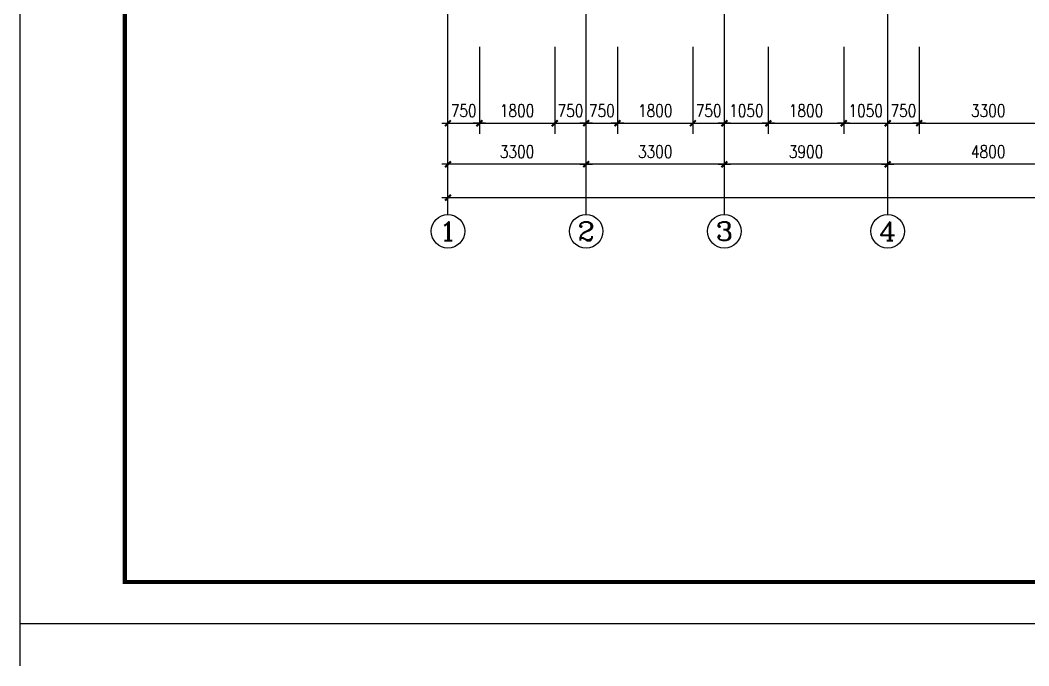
# Model space of a CAD drawing. Extents: x -354 to 59046, y -31184 to 54816.
# Drawn here: x -354 to 23731, y -31184 to -15772 of the extents above; entities that cross this region are included whole.
import ezdxf
from ezdxf.enums import TextEntityAlignment as Align

# ---------------------------------------------------------------- set-up
doc = ezdxf.new("R2010")
doc.units = 0
doc.header["$LTSCALE"] = 1000
doc.header["$MEASUREMENT"] = 0
doc.layers.get('0').update_dxf_attribs({"linetype": 'CONTINUOUS'})
doc.layers.get('DEFPOINTS').update_dxf_attribs({"linetype": 'CONTINUOUS'})
for name, color, linetype in [('AXIS', 3, 'CONTINUOUS'), ('AXIS_TEXT', 7, 'CONTINUOUS'), ('DOTE', 1, 'CONTINUOUS'), ('PUB_DIM', 3, 'CONTINUOUS'), ('PUB_TITLE', 4, 'CONTINUOUS')]:
    doc.layers.add(name, color=color, linetype=linetype)
doc.styles.add('COMPLEX', font='COMPLEX')
doc.styles.add('DIM_FONT', font='txt.shx', dxfattribs={"width": 0.8, "bigfont": 'hztxt.shx'})
doc.dimstyles.new('AXIS', dxfattribs={"dimtxt": 300, "dimasz": 1, "dimexe": 250, "dimexo": 300, "dimgap": 150, "dimtad": 1, "dimdec": 0, "dimzin": 0, "dimdsep": 46, "dimtxsty": 'DIM_FONT', "dimblk": '_DIMX', "dimcen": 0.09, "dimse1": 1, "dimse2": 1, "dimclrt": 7, "dimadec": 0, "dimazin": 0, "dimtfac": 1, "dimtdec": 0, "dimtix": 1, "dimtmove": 2, "dimatfit": 3, "dimldrblk": '_DIMX', "dimfxl": 0, "dimtolj": 1, "dimtzin": 0, "dimarcsym": 0})
doc.dimstyles.new('DIMA', dxfattribs={"dimtxt": 300, "dimasz": 1, "dimexe": 250, "dimexo": 300, "dimgap": 150, "dimtad": 1, "dimdec": 0, "dimzin": 0, "dimdsep": 46, "dimtxsty": 'DIM_FONT', "dimblk": '_DIMX', "dimcen": 0.09, "dimse1": 1, "dimclrt": 7, "dimadec": 0, "dimazin": 0, "dimtfac": 1, "dimtdec": 0, "dimtix": 1, "dimtmove": 2, "dimatfit": 3, "dimldrblk": '_DIMX', "dimfxl": 0, "dimtolj": 1, "dimtzin": 0, "dimarcsym": 0})
doc.dimstyles.new('DIMB', dxfattribs={"dimtxt": 300, "dimasz": 1, "dimexe": 250, "dimexo": 300, "dimgap": 150, "dimtad": 1, "dimdec": 0, "dimzin": 0, "dimdsep": 46, "dimtxsty": 'DIM_FONT', "dimblk": '_DIMX', "dimcen": 0.09, "dimse2": 1, "dimclrt": 7, "dimadec": 0, "dimazin": 0, "dimtfac": 1, "dimtdec": 0, "dimtix": 1, "dimtmove": 2, "dimatfit": 3, "dimldrblk": '_DIMX', "dimfxl": 0, "dimtolj": 1, "dimtzin": 0, "dimarcsym": 0})
doc.dimstyles.new('DIMN', dxfattribs={"dimtxt": 300, "dimasz": 1, "dimexe": 250, "dimexo": 300, "dimgap": 150, "dimtad": 1, "dimdec": 0, "dimzin": 0, "dimdsep": 46, "dimtxsty": 'DIM_FONT', "dimblk": '_DIMX', "dimcen": 0.09, "dimclrt": 7, "dimadec": 0, "dimazin": 0, "dimtfac": 1, "dimtdec": 0, "dimtix": 1, "dimtmove": 2, "dimatfit": 3, "dimldrblk": '_DIMX', "dimfxl": 0, "dimtolj": 1, "dimtzin": 0, "dimarcsym": 0})

# ---------------------------------------------------------------- blocks, each defined once
blk = doc.blocks.new('_AXISO')
blk.add_circle((0, 0), 0.5)
at = {"layer": 'AXIS_TEXT', "style": 'COMPLEX', "width": 1.041667}
blk.add_attdef('A', text='', height=0.56, dxfattribs=at).set_placement((-0.25, -0.28), (0.25, -0.28), align=Align.FIT)
blk = doc.blocks.new('_DIMX')
blk.add_line((-150, 0), (150, 0))
at = {"const_width": 50}
blk.add_lwpolyline([(-70, -70), (70, 70)], dxfattribs=at)
blk = doc.blocks.new('*D68')
at = {"layer": 'AXIS', "color": 0, "lineweight": -2}
blk.add_line((50360, -20011), (9862, -20011), dxfattribs=at)
at = {"layer": 'DEFPOINTS', "color": 0}
for p in [(9861, -16111), (50361, -16111), (9861, -20011)]:
    blk.add_point(p, dxfattribs=at)
at = {"layer": 'AXIS', "color": 0, "lineweight": -2, "rotation": 180}
blk.add_blockref('_DIMX', (9861, -20011), dxfattribs=at)
at = {"layer": 'AXIS', "color": 0, "lineweight": -2}
blk.add_blockref('_DIMX', (50361, -20011), dxfattribs=at)
at = {"layer": 'AXIS', "color": 7, "insert": (30111, -19711), "char_height": 300, "attachment_point": 5, "style": 'DIM_FONT'}
blk.add_mtext('\\A1;40500', dxfattribs=at)
blk = doc.blocks.new('*D65')
at = {"layer": 'AXIS', "color": 0, "lineweight": -2}
blk.add_line((20360, -19211), (16462, -19211), dxfattribs=at)
at = {"layer": 'DEFPOINTS', "color": 0}
for p in [(16461, -16048), (20361, -16048), (16461, -19211)]:
    blk.add_point(p, dxfattribs=at)
at = {"layer": 'AXIS', "color": 0, "lineweight": -2, "rotation": 180}
blk.add_blockref('_DIMX', (16461, -19211), dxfattribs=at)
at = {"layer": 'AXIS', "color": 0, "lineweight": -2}
blk.add_blockref('_DIMX', (20361, -19211), dxfattribs=at)
at = {"layer": 'AXIS', "color": 7, "insert": (18411, -18911), "char_height": 300, "attachment_point": 5, "style": 'DIM_FONT'}
blk.add_mtext('\\A1;3900', dxfattribs=at)
blk = doc.blocks.new('*D67')
at = {"layer": 'AXIS', "color": 0, "lineweight": -2}
blk.add_line((13160, -19211), (9862, -19211), dxfattribs=at)
at = {"layer": 'DEFPOINTS', "color": 0}
for p in [(9861, -16048), (13161, -16048), (9861, -19211)]:
    blk.add_point(p, dxfattribs=at)
at = {"layer": 'AXIS', "color": 0, "lineweight": -2, "rotation": 180}
blk.add_blockref('_DIMX', (9861, -19211), dxfattribs=at)
at = {"layer": 'AXIS', "color": 0, "lineweight": -2}
blk.add_blockref('_DIMX', (13161, -19211), dxfattribs=at)
at = {"layer": 'AXIS', "color": 7, "insert": (11511, -18911), "char_height": 300, "attachment_point": 5, "style": 'DIM_FONT'}
blk.add_mtext('\\A1;3300', dxfattribs=at)
blk = doc.blocks.new('*D66')
at = {"layer": 'AXIS', "color": 0, "lineweight": -2}
blk.add_line((16460, -19211), (13162, -19211), dxfattribs=at)
at = {"layer": 'DEFPOINTS', "color": 0}
for p in [(13161, -16048), (16461, -16048), (13161, -19211)]:
    blk.add_point(p, dxfattribs=at)
at = {"layer": 'AXIS', "color": 0, "lineweight": -2, "rotation": 180}
blk.add_blockref('_DIMX', (13161, -19211), dxfattribs=at)
at = {"layer": 'AXIS', "color": 0, "lineweight": -2}
blk.add_blockref('_DIMX', (16461, -19211), dxfattribs=at)
at = {"layer": 'AXIS', "color": 7, "insert": (14811, -18911), "char_height": 300, "attachment_point": 5, "style": 'DIM_FONT'}
blk.add_mtext('\\A1;3300', dxfattribs=at)
blk = doc.blocks.new('*D64')
at = {"layer": 'AXIS', "color": 0, "lineweight": -2}
blk.add_line((25160, -19211), (20362, -19211), dxfattribs=at)
at = {"layer": 'DEFPOINTS', "color": 0}
for p in [(20361, -16048), (25161, -16048), (20361, -19211)]:
    blk.add_point(p, dxfattribs=at)
at = {"layer": 'AXIS', "color": 0, "lineweight": -2, "rotation": 180}
blk.add_blockref('_DIMX', (20361, -19211), dxfattribs=at)
at = {"layer": 'AXIS', "color": 0, "lineweight": -2}
blk.add_blockref('_DIMX', (25161, -19211), dxfattribs=at)
at = {"layer": 'AXIS', "color": 7, "insert": (22761, -18911), "char_height": 300, "attachment_point": 5, "style": 'DIM_FONT'}
blk.add_mtext('\\A1;4800', dxfattribs=at)
blk = doc.blocks.new('*D200')
at = {"layer": 'DEFPOINTS', "color": 0}
for p in [(9861, -16111), (10611, -16111), (10611, -18232)]:
    blk.add_point(p, dxfattribs=at)
at = {"layer": 'PUB_DIM', "color": 0, "lineweight": -2}
for p, q in [((10611, -16411), (10611, -18482)), ((9860, -18232), (9859, -18232)), ((9861, -18232), (10611, -18232)), ((10612, -18232), (10613, -18232))]:
    blk.add_line(p, q, dxfattribs=at)
blk.add_blockref('_DIMX', (9861, -18232), dxfattribs=at)
at = {"layer": 'PUB_DIM', "color": 0, "lineweight": -2, "rotation": 180}
blk.add_blockref('_DIMX', (10611, -18232), dxfattribs=at)
at = {"layer": 'PUB_DIM', "color": 7, "insert": (10236, -17932), "char_height": 300, "attachment_point": 5, "style": 'DIM_FONT'}
blk.add_mtext('\\A1;750', dxfattribs=at)
blk = doc.blocks.new('*D202')
at = {"layer": 'DEFPOINTS', "color": 0}
for p in [(12411, -16111), (13161, -16111), (13161, -18232)]:
    blk.add_point(p, dxfattribs=at)
at = {"layer": 'PUB_DIM', "color": 0, "lineweight": -2}
for p, q in [((12411, -16411), (12411, -18482)), ((12410, -18232), (12409, -18232)), ((12411, -18232), (13161, -18232)), ((13162, -18232), (13163, -18232))]:
    blk.add_line(p, q, dxfattribs=at)
blk.add_blockref('_DIMX', (12411, -18232), dxfattribs=at)
at = {"layer": 'PUB_DIM', "color": 0, "lineweight": -2, "rotation": 180}
blk.add_blockref('_DIMX', (13161, -18232), dxfattribs=at)
at = {"layer": 'PUB_DIM', "color": 7, "insert": (12786, -17932), "char_height": 300, "attachment_point": 5, "style": 'DIM_FONT'}
blk.add_mtext('\\A1;750', dxfattribs=at)
blk = doc.blocks.new('*D203')
at = {"layer": 'DEFPOINTS', "color": 0}
for p in [(13161, -16111), (13911, -16111), (13911, -18232)]:
    blk.add_point(p, dxfattribs=at)
at = {"layer": 'PUB_DIM', "color": 0, "lineweight": -2}
for p, q in [((13911, -16411), (13911, -18482)), ((13160, -18232), (13159, -18232)), ((13161, -18232), (13911, -18232)), ((13912, -18232), (13913, -18232))]:
    blk.add_line(p, q, dxfattribs=at)
blk.add_blockref('_DIMX', (13161, -18232), dxfattribs=at)
at = {"layer": 'PUB_DIM', "color": 0, "lineweight": -2, "rotation": 180}
blk.add_blockref('_DIMX', (13911, -18232), dxfattribs=at)
at = {"layer": 'PUB_DIM', "color": 7, "insert": (13536, -17932), "char_height": 300, "attachment_point": 5, "style": 'DIM_FONT'}
blk.add_mtext('\\A1;750', dxfattribs=at)
blk = doc.blocks.new('*D205')
at = {"layer": 'DEFPOINTS', "color": 0}
for p in [(15711, -16111), (16461, -16111), (16461, -18232)]:
    blk.add_point(p, dxfattribs=at)
at = {"layer": 'PUB_DIM', "color": 0, "lineweight": -2}
for p, q in [((15711, -16411), (15711, -18482)), ((15710, -18232), (15709, -18232)), ((15711, -18232), (16461, -18232)), ((16462, -18232), (16463, -18232))]:
    blk.add_line(p, q, dxfattribs=at)
blk.add_blockref('_DIMX', (15711, -18232), dxfattribs=at)
at = {"layer": 'PUB_DIM', "color": 0, "lineweight": -2, "rotation": 180}
blk.add_blockref('_DIMX', (16461, -18232), dxfattribs=at)
at = {"layer": 'PUB_DIM', "color": 7, "insert": (16086, -17932), "char_height": 300, "attachment_point": 5, "style": 'DIM_FONT'}
blk.add_mtext('\\A1;750', dxfattribs=at)
blk = doc.blocks.new('*D209')
at = {"layer": 'DEFPOINTS', "color": 0}
for p in [(20361, -16111), (21111, -16111), (21111, -18232)]:
    blk.add_point(p, dxfattribs=at)
at = {"layer": 'PUB_DIM', "color": 0, "lineweight": -2}
for p, q in [((21111, -16411), (21111, -18482)), ((20360, -18232), (20359, -18232)), ((20361, -18232), (21111, -18232)), ((21112, -18232), (21113, -18232))]:
    blk.add_line(p, q, dxfattribs=at)
blk.add_blockref('_DIMX', (20361, -18232), dxfattribs=at)
at = {"layer": 'PUB_DIM', "color": 0, "lineweight": -2, "rotation": 180}
blk.add_blockref('_DIMX', (21111, -18232), dxfattribs=at)
at = {"layer": 'PUB_DIM', "color": 7, "insert": (20736, -17932), "char_height": 300, "attachment_point": 5, "style": 'DIM_FONT'}
blk.add_mtext('\\A1;750', dxfattribs=at)

msp = doc.modelspace()

# ---------------------------------------------------------------- linework, layer by layer
msp.add_line((-353.5, -31183.6), (-353.5, -30183.6))
at = {"layer": 'AXIS'}
for p, q in [((9860.8, -20410.6), (9860.8, -16410.6)), ((13160.8, -20410.6), (13160.8, -16410.6)), ((16460.8, -20410.6), (16460.8, -16410.6)), ((20360.8, -20410.6), (20360.8, -16410.6))]:
    msp.add_line(p, q, dxfattribs=at)
at = {"layer": 'DOTE'}
for p, q in [((9860.8, -16410.6), (9860.8, 1350.6)), ((13160.8, -16410.6), (13160.8, 1350.6)), ((16460.8, -16410.6), (16460.8, 1350.6)), ((20360.8, -16410.6), (20360.8, 1350.6))]:
    msp.add_line(p, q, dxfattribs=at)
at = {"layer": 'PUB_TITLE'}
msp.add_lwpolyline([(-353.5, -30183.6), (-353.5, 11816.4), (59046.5, 11816.4), (59046.5, -30183.6)], close=True, dxfattribs=at)
at = {"layer": 'PUB_TITLE', "const_width": 100}
msp.add_lwpolyline([(2146.5, -29183.6), (58046.5, -29183.6), (58046.5, 10816.4), (2146.5, 10816.4)], close=True, dxfattribs=at)

# ---------------------------------------------------------------- block references
at = {"layer": 'AXIS'}
ref = msp.add_blockref('_AXISO', (9860.8, -20810.6), dxfattribs=dict(at, xscale=800, yscale=800, zscale=800))
ref.add_attrib('A', '1', dxfattribs={"layer": 'AXIS_TEXT', "height": 448, "style": 'COMPLEX', "width": 2.083333}).set_placement((9660.8, -21034.6), (10060.8, -21034.6), align=Align.FIT)
ref = msp.add_blockref('_AXISO', (13160.8, -20810.6), dxfattribs=dict(at, xscale=800, yscale=800, zscale=800))
ref.add_attrib('A', '2', dxfattribs={"layer": 'AXIS_TEXT', "height": 448, "style": 'COMPLEX', "width": 1.339286}).set_placement((12960.8, -21034.6), (13360.8, -21034.6), align=Align.FIT)
ref = msp.add_blockref('_AXISO', (16460.8, -20810.6), dxfattribs=dict(at, xscale=800, yscale=800, zscale=800))
ref.add_attrib('A', '3', dxfattribs={"layer": 'AXIS_TEXT', "height": 448, "style": 'COMPLEX', "width": 1.339286}).set_placement((16260.8, -21034.6), (16660.8, -21034.6), align=Align.FIT)
ref = msp.add_blockref('_AXISO', (20360.8, -20810.6), dxfattribs=dict(at, xscale=800, yscale=800, zscale=800))
ref.add_attrib('A', '4', dxfattribs={"layer": 'AXIS_TEXT', "height": 448, "style": 'COMPLEX', "width": 1.171875}).set_placement((20160.8, -21034.6), (20560.8, -21034.6), align=Align.FIT)

# ---------------------------------------------------------------- dimensions: what is measured, and where the dimension line sits
for base, p1, p2, picture, middle in [((9860.8, -19210.6), (13160.8, -16047.7), (9860.8, -16047.7), '*D67', (11510.8, -18910.6)), ((13160.8, -19210.6), (16460.8, -16047.7), (13160.8, -16047.7), '*D66', (14810.8, -18910.6)), ((16460.8, -19210.6), (20360.8, -16047.7), (16460.8, -16047.7), '*D65', (18410.8, -18910.6)), ((20360.8, -19210.6), (25160.8, -16047.7), (20360.8, -16047.7), '*D64', (22760.8, -18910.6))]:
    dim = msp.add_linear_dim(base=base, p1=p1, p2=p2, dimstyle='AXIS', dxfattribs=at)
    dim.commit()
    dim.dimension.update_dxf_attribs({"geometry": picture, "text_midpoint": middle})
dim = msp.add_aligned_dim(p1=(50360.8, -16110.6), p2=(9860.8, -16110.6), distance=3900, dimstyle='AXIS', dxfattribs=at)
dim.commit()
dim.dimension.update_dxf_attribs({"geometry": '*D68', "text_midpoint": (30110.8, -19710.6)})
at = {"layer": 'PUB_DIM'}
for p1, p2, dimstyle, picture, middle in [((9860.8, -16110.6), (10610.8, -16110.6), 'DIMA', '*D200', (10235.8, -17931.9)), ((12410.8, -16110.6), (13160.8, -16110.6), 'DIMB', '*D202', (12785.8, -17931.9)), ((13160.8, -16110.6), (13910.8, -16110.6), 'DIMA', '*D203', (13535.8, -17931.9)), ((15710.8, -16110.6), (16460.8, -16110.6), 'DIMB', '*D205', (16085.8, -17931.9)), ((20360.8, -16110.6), (21110.8, -16110.6), 'DIMA', '*D209', (20735.8, -17931.9))]:
    dim = msp.add_aligned_dim(p1=p1, p2=p2, distance=-2121.3, dimstyle=dimstyle, dxfattribs=at)
    dim.commit()
    dim.dimension.update_dxf_attribs({"geometry": picture, "text_midpoint": middle})
for p1, p2, dimstyle in [((10610.8, -16110.6), (12410.8, -16110.6), 'DIMN'), ((13910.8, -16110.6), (15710.8, -16110.6), 'DIMN'), ((16460.8, -16110.6), (17510.8, -16110.6), 'DIMA'), ((17510.8, -16110.6), (19310.8, -16110.6), 'DIMN'), ((19310.8, -16110.6), (20360.8, -16110.6), 'DIMB'), ((21110.8, -16110.6), (24410.8, -16110.6), 'DIMN')]:
    msp.add_aligned_dim(p1=p1, p2=p2, distance=-2121.3, dimstyle=dimstyle, dxfattribs=at).render()

doc.saveas('drawing.dxf')
